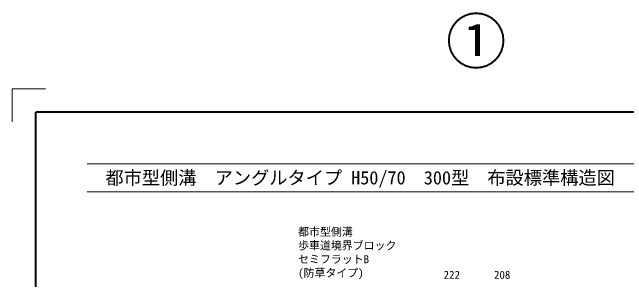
# Model space of a CAD drawing. Units: millimetres at full size; details may follow other scales. Extents: x 87158 to 122251, y -125707 to -112261.
# Drawn here: x 87158 to 89780, y -113404 to -112261 of the extents above; entities that cross this region are included whole.
import ezdxf
from ezdxf.enums import TextEntityAlignment as Align

# ---------------------------------------------------------------- set-up
doc = ezdxf.new("R2010")
doc.units = ezdxf.units.MM
doc.header["$LTSCALE"] = 30
doc.linetypes.add('USER1', pattern=[1.35, 0.75, -0.6])
for name, color, linetype, lineweight in [('Defpoints_3', 8, 'Continuous', 0), ('図枠', 7, 'Continuous', 5), ('寸法線', 7, 'Continuous', 13), ('引出線', 4, 'Continuous', 13), ('補助線', 8, 'USER1', 9)]:
    doc.layers.add(name, color=color, linetype=linetype, lineweight=lineweight)
doc.styles.add('ＭＳ ゴシック', font='')
doc.styles.get('ＭＳ ゴシック').set_extended_font_data('MS Gothic')

msp = doc.modelspace()

# ---------------------------------------------------------------- linework, layer by layer
at = {"layer": 'Defpoints_3', "color": 1, "lineweight": 13}
for q in [(87299.02, -112588.12), (87157.6, -112729.54)]:
    msp.add_line((87157.6, -112588.12), q, dxfattribs=at)
at = {"layer": '図枠', "lineweight": 40}
for p in [(91017.6, -112688.12), (87257.6, -118188.12)]:
    msp.add_line(p, (87257.6, -112688.12), dxfattribs=at)
at = {"layer": '図枠', "lineweight": 13}
for p, q in [((87477.6, -112908.12), (90637.6, -112908.12)), ((87477.6, -113028.12), (90637.6, -113028.12))]:
    msp.add_line(p, q, dxfattribs=at)

# ---------------------------------------------------------------- texts
at = {"layer": '図枠', "style": 'ＭＳ ゴシック'}
msp.add_text('\u3000都市型側溝\u3000アングルタイプ H50/70  300型  布設標準構造図', height=56.96, dxfattribs=at).set_placement((87477.6, -112968.12), align=Align.MIDDLE_LEFT)
at = {"layer": '寸法線', "style": 'ＭＳ ゴシック'}
for s, p in [('222', (89033.6, -113382.68)), ('208', (89248.6, -113382.68))]:
    msp.add_text(s, height=34.18, dxfattribs=at).set_placement(p, align=Align.MIDDLE_CENTER)
at = {"layer": '引出線', "style": 'ＭＳ ゴシック'}
for s, p in [('都市型側溝', (88377.63, -113226.48)), ('歩車道境界ブロック', (88377.63, -113284.98)), ('セミフラットB', (88377.63, -113343.48)), ('(防草タイプ)', (88377.63, -113401.98))]:
    msp.add_text(s, height=34.18, dxfattribs=at).set_placement(p, align=Align.BOTTOM_LEFT)
at = {"layer": '補助線', "color": 1, "style": 'ＭＳ ゴシック'}
msp.add_text('①', height=189.9, dxfattribs=at).set_placement((89137.6, -112385.4), align=Align.MIDDLE_CENTER)

doc.saveas('drawing.dxf')
